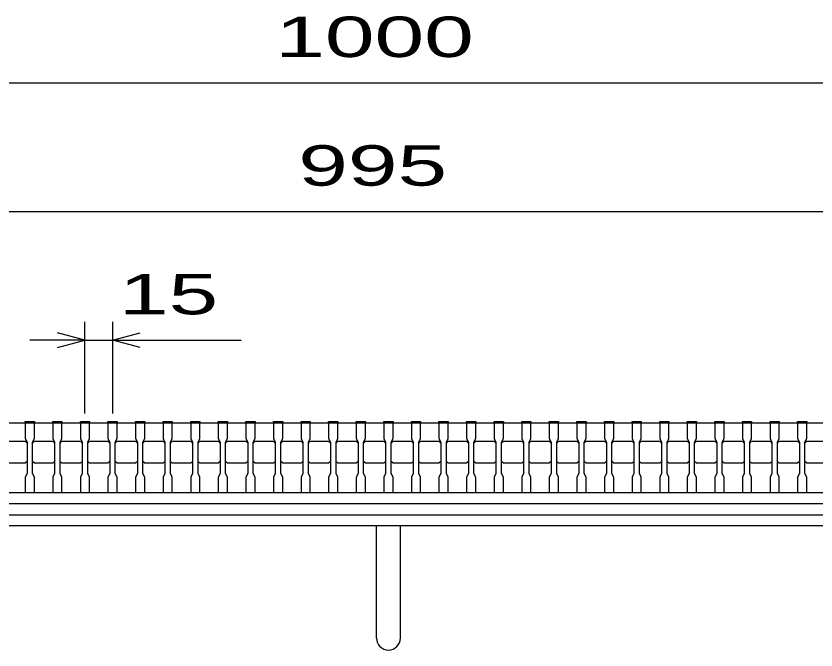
# Model space of a CAD drawing. Units: millimetres, scale not verified. Extents: x -1820 to 1731, y -1282 to 1054.
# Drawn here: x -1053 to -618, y -646.1 to -301.2 of the extents above; entities that cross this region are included whole.
import ezdxf
from ezdxf.enums import TextEntityAlignment as Align

# ---------------------------------------------------------------- set-up
doc = ezdxf.new("R2010")
doc.units = ezdxf.units.MM
doc.header["$LTSCALE"] = 10
for name, color, linetype, lineweight in [('16', 3, 'Continuous', 25), ('19', 6, 'Continuous', 25), ('22', 4, 'Continuous', 25)]:
    doc.layers.add(name, color=color, linetype=linetype, lineweight=lineweight)
doc.styles.add('ベクトル', font='')
doc.styles.get('ベクトル').set_extended_font_data('ベクトル')

msp = doc.modelspace()

# ---------------------------------------------------------------- linework, layer by layer
at = {"layer": '16'}
for p, q in [((-1048, -522.5), (-1048, -521.8)), ((-1048, -521.8), (-1043, -521.8)), ((-1043, -521.8), (-1043, -522.5)), ((-1033, -522.5), (-1033, -521.8)), ((-1033, -521.8), (-1028, -521.8)), ((-1028, -521.8), (-1028, -522.5)), ((-1018, -522.5), (-1018, -521.8)), ((-1018, -521.8), (-1013, -521.8)), ((-1013, -521.8), (-1013, -522.5)), ((-1003, -522.5), (-1003, -521.8)), ((-1003, -521.8), (-998, -521.8)), ((-998, -521.8), (-998, -522.5)), ((-988, -522.5), (-988, -521.8)), ((-988, -521.8), (-983, -521.8)), ((-983, -521.8), (-983, -522.5)), ((-973, -522.5), (-973, -521.8)), ((-973, -521.8), (-968, -521.8)), ((-968, -521.8), (-968, -522.5)), ((-958, -522.5), (-958, -521.8)), ((-958, -521.8), (-953, -521.8)), ((-953, -521.8), (-953, -522.5)), ((-943, -522.5), (-943, -521.8)), ((-943, -521.8), (-938, -521.8)), ((-938, -521.8), (-938, -522.5)), ((-928, -522.5), (-928, -521.8)), ((-928, -521.8), (-923, -521.8)), ((-923, -521.8), (-923, -522.5)), ((-913, -522.5), (-913, -521.8)), ((-913, -521.8), (-908, -521.8)), ((-908, -521.8), (-908, -522.5)), ((-898, -522.5), (-898, -521.8)), ((-898, -521.8), (-893, -521.8)), ((-893, -521.8), (-893, -522.5)), ((-883, -522.5), (-883, -521.8)), ((-883, -521.8), (-878, -521.8)), ((-878, -521.8), (-878, -522.5)), ((-868, -522.5), (-868, -521.8)), ((-868, -521.8), (-863, -521.8)), ((-863, -521.8), (-863, -522.5)), ((-853, -522.5), (-853, -521.8)), ((-853, -521.8), (-848, -521.8)), ((-848, -521.8), (-848, -522.5)), ((-838, -522.5), (-838, -521.8)), ((-838, -521.8), (-833, -521.8)), ((-833, -521.8), (-833, -522.5)), ((-823, -522.5), (-823, -521.8)), ((-823, -521.8), (-818, -521.8)), ((-818, -521.8), (-818, -522.5)), ((-808, -522.5), (-808, -521.8)), ((-808, -521.8), (-803, -521.8)), ((-803, -521.8), (-803, -522.5)), ((-793, -522.5), (-793, -521.8)), ((-793, -521.8), (-788, -521.8)), ((-788, -521.8), (-788, -522.5)), ((-778, -522.5), (-778, -521.8)), ((-778, -521.8), (-773, -521.8)), ((-773, -521.8), (-773, -522.5)), ((-763, -522.5), (-763, -521.8)), ((-763, -521.8), (-758, -521.8)), ((-758, -521.8), (-758, -522.5)), ((-748, -522.5), (-748, -521.8)), ((-748, -521.8), (-743, -521.8)), ((-743, -521.8), (-743, -522.5)), ((-733, -522.5), (-733, -521.8)), ((-733, -521.8), (-728, -521.8)), ((-728, -521.8), (-728, -522.5)), ((-718, -522.5), (-718, -521.8)), ((-718, -521.8), (-713, -521.8)), ((-713, -521.8), (-713, -522.5)), ((-703, -522.5), (-703, -521.8)), ((-703, -521.8), (-698, -521.8)), ((-698, -521.8), (-698, -522.5)), ((-688, -522.5), (-688, -521.8)), ((-688, -521.8), (-683, -521.8)), ((-683, -521.8), (-683, -522.5)), ((-673, -522.5), (-673, -521.8)), ((-673, -521.8), (-668, -521.8)), ((-668, -521.8), (-668, -522.5)), ((-658, -522.5), (-658, -521.8)), ((-658, -521.8), (-653, -521.8)), ((-653, -521.8), (-653, -522.5)), ((-643, -522.5), (-643, -521.8)), ((-643, -521.8), (-638, -521.8)), ((-638, -521.8), (-638, -522.5)), ((-628, -522.5), (-628, -521.8)), ((-628, -521.8), (-623, -521.8)), ((-623, -521.8), (-623, -522.5)), ((-1348, -522.5), (-353, -522.5)), ((-1048, -522.5), (-1048, -531)), ((-1043, -522.5), (-1048, -522.5)), ((-1043, -531), (-1043, -522.5)), ((-1033, -522.5), (-1033, -531)), ((-1028, -522.5), (-1033, -522.5)), ((-1028, -531), (-1028, -522.5)), ((-1018, -522.5), (-1018, -531)), ((-1013, -522.5), (-1018, -522.5)), ((-1013, -531), (-1013, -522.5)), ((-1003, -522.5), (-1003, -531)), ((-998, -522.5), (-1003, -522.5)), ((-998, -531), (-998, -522.5)), ((-988, -522.5), (-988, -531)), ((-983, -522.5), (-988, -522.5)), ((-983, -531), (-983, -522.5)), ((-973, -522.5), (-973, -531)), ((-968, -522.5), (-973, -522.5)), ((-968, -531), (-968, -522.5)), ((-958, -522.5), (-958, -531)), ((-953, -522.5), (-958, -522.5)), ((-953, -531), (-953, -522.5)), ((-943, -522.5), (-943, -531)), ((-938, -522.5), (-943, -522.5)), ((-938, -531), (-938, -522.5)), ((-928, -522.5), (-928, -531)), ((-923, -522.5), (-928, -522.5)), ((-923, -531), (-923, -522.5)), ((-913, -522.5), (-913, -531)), ((-908, -522.5), (-913, -522.5)), ((-908, -531), (-908, -522.5)), ((-898, -522.5), (-898, -531)), ((-893, -522.5), (-898, -522.5)), ((-893, -531), (-893, -522.5)), ((-883, -522.5), (-883, -531)), ((-878, -522.5), (-883, -522.5)), ((-878, -531), (-878, -522.5)), ((-868, -522.5), (-868, -531)), ((-863, -522.5), (-868, -522.5)), ((-863, -531), (-863, -522.5)), ((-853, -522.5), (-853, -531)), ((-848, -522.5), (-853, -522.5)), ((-848, -531), (-848, -522.5)), ((-838, -522.5), (-838, -531)), ((-833, -522.5), (-838, -522.5)), ((-833, -531), (-833, -522.5)), ((-823, -522.5), (-823, -531)), ((-818, -522.5), (-823, -522.5)), ((-818, -531), (-818, -522.5)), ((-808, -522.5), (-808, -531)), ((-803, -522.5), (-808, -522.5)), ((-803, -531), (-803, -522.5)), ((-793, -522.5), (-793, -531)), ((-788, -522.5), (-793, -522.5)), ((-788, -531), (-788, -522.5)), ((-778, -522.5), (-778, -531)), ((-773, -522.5), (-778, -522.5)), ((-773, -531), (-773, -522.5)), ((-763, -522.5), (-763, -531)), ((-758, -522.5), (-763, -522.5)), ((-758, -531), (-758, -522.5)), ((-748, -522.5), (-748, -531)), ((-743, -522.5), (-748, -522.5)), ((-743, -531), (-743, -522.5)), ((-733, -522.5), (-733, -531)), ((-728, -522.5), (-733, -522.5)), ((-728, -531), (-728, -522.5)), ((-718, -522.5), (-718, -531)), ((-713, -522.5), (-718, -522.5)), ((-713, -531), (-713, -522.5)), ((-703, -522.5), (-703, -531)), ((-698, -522.5), (-703, -522.5)), ((-698, -531), (-698, -522.5)), ((-688, -522.5), (-688, -531)), ((-683, -522.5), (-688, -522.5)), ((-683, -531), (-683, -522.5)), ((-673, -522.5), (-673, -531)), ((-668, -522.5), (-673, -522.5)), ((-668, -531), (-668, -522.5)), ((-658, -522.5), (-658, -531)), ((-653, -522.5), (-658, -522.5)), ((-653, -531), (-653, -522.5)), ((-643, -522.5), (-643, -531)), ((-638, -522.5), (-643, -522.5)), ((-638, -531), (-638, -522.5)), ((-628, -522.5), (-628, -531)), ((-623, -522.5), (-628, -522.5)), ((-623, -531), (-623, -522.5)), ((-1058, -532.5), (-1048, -532.5)), ((-1048, -531), (-1047, -533)), ((-1048, -532.5), (-1047, -533.5)), ((-1047, -533), (-1047, -550)), ((-1044, -533), (-1043, -531)), ((-1044, -533.5), (-1043, -532.5)), ((-1044, -550), (-1044, -533)), ((-1043, -532.5), (-1033, -532.5)), ((-1033, -531), (-1032, -533)), ((-1033, -532.5), (-1032, -533.5)), ((-1032, -533), (-1032, -550)), ((-1029, -533), (-1028, -531)), ((-1029, -533.5), (-1028, -532.5)), ((-1029, -550), (-1029, -533)), ((-1028, -532.5), (-1018, -532.5)), ((-1018, -531), (-1017, -533)), ((-1018, -532.5), (-1017, -533.5)), ((-1017, -533), (-1017, -550)), ((-1014, -533), (-1013, -531)), ((-1014, -533.5), (-1013, -532.5)), ((-1014, -550), (-1014, -533)), ((-1013, -532.5), (-1003, -532.5)), ((-1003, -531), (-1002, -533)), ((-1003, -532.5), (-1002, -533.5)), ((-1002, -533), (-1002, -550)), ((-999, -533), (-998, -531)), ((-999, -533.5), (-998, -532.5)), ((-999, -550), (-999, -533)), ((-998, -532.5), (-988, -532.5)), ((-988, -531), (-987, -533)), ((-988, -532.5), (-987, -533.5)), ((-987, -533), (-987, -550)), ((-984, -533), (-983, -531)), ((-984, -533.5), (-983, -532.5)), ((-984, -550), (-984, -533)), ((-983, -532.5), (-973, -532.5)), ((-973, -531), (-972, -533)), ((-973, -532.5), (-972, -533.5)), ((-972, -533), (-972, -550)), ((-969, -533), (-968, -531)), ((-969, -533.5), (-968, -532.5)), ((-969, -550), (-969, -533)), ((-968, -532.5), (-958, -532.5)), ((-958, -531), (-957, -533)), ((-958, -532.5), (-957, -533.5)), ((-957, -533), (-957, -550)), ((-954, -533), (-953, -531)), ((-954, -533.5), (-953, -532.5)), ((-954, -550), (-954, -533)), ((-953, -532.5), (-943, -532.5)), ((-943, -531), (-942, -533)), ((-943, -532.5), (-942, -533.5)), ((-942, -533), (-942, -550)), ((-939, -533), (-938, -531)), ((-939, -533.5), (-938, -532.5)), ((-939, -550), (-939, -533)), ((-938, -532.5), (-928, -532.5)), ((-928, -531), (-927, -533)), ((-928, -532.5), (-927, -533.5)), ((-927, -533), (-927, -550)), ((-924, -533), (-923, -531)), ((-924, -533.5), (-923, -532.5)), ((-924, -550), (-924, -533)), ((-923, -532.5), (-913, -532.5)), ((-913, -531), (-912, -533)), ((-913, -532.5), (-912, -533.5)), ((-912, -533), (-912, -550)), ((-909, -533), (-908, -531)), ((-909, -533.5), (-908, -532.5)), ((-909, -550), (-909, -533)), ((-908, -532.5), (-898, -532.5)), ((-898, -531), (-897, -533)), ((-898, -532.5), (-897, -533.5)), ((-897, -533), (-897, -550)), ((-894, -533), (-893, -531)), ((-894, -533.5), (-893, -532.5)), ((-894, -550), (-894, -533)), ((-893, -532.5), (-883, -532.5)), ((-883, -531), (-882, -533)), ((-883, -532.5), (-882, -533.5)), ((-882, -533), (-882, -550)), ((-879, -533), (-878, -531)), ((-879, -533.5), (-878, -532.5)), ((-879, -550), (-879, -533)), ((-878, -532.5), (-868, -532.5)), ((-868, -531), (-867, -533)), ((-868, -532.5), (-867, -533.5)), ((-867, -533), (-867, -550)), ((-864, -533), (-863, -531)), ((-864, -533.5), (-863, -532.5)), ((-864, -550), (-864, -533)), ((-863, -532.5), (-853, -532.5)), ((-853, -531), (-852, -533)), ((-853, -532.5), (-852, -533.5)), ((-852, -533), (-852, -550)), ((-849, -533), (-848, -531)), ((-849, -533.5), (-848, -532.5)), ((-849, -550), (-849, -533)), ((-848, -532.5), (-838, -532.5)), ((-838, -531), (-837, -533)), ((-838, -532.5), (-837, -533.5)), ((-837, -533), (-837, -550)), ((-834, -533), (-833, -531)), ((-834, -533.5), (-833, -532.5)), ((-834, -550), (-834, -533)), ((-833, -532.5), (-823, -532.5)), ((-823, -531), (-822, -533)), ((-823, -532.5), (-822, -533.5)), ((-822, -533), (-822, -550)), ((-819, -533), (-818, -531)), ((-819, -533.5), (-818, -532.5)), ((-819, -550), (-819, -533)), ((-818, -532.5), (-808, -532.5)), ((-808, -531), (-807, -533)), ((-808, -532.5), (-807, -533.5)), ((-807, -533), (-807, -550)), ((-804, -533), (-803, -531)), ((-804, -533.5), (-803, -532.5)), ((-804, -550), (-804, -533)), ((-803, -532.5), (-793, -532.5)), ((-793, -531), (-792, -533)), ((-793, -532.5), (-792, -533.5)), ((-792, -533), (-792, -550)), ((-789, -533), (-788, -531)), ((-789, -533.5), (-788, -532.5)), ((-789, -550), (-789, -533)), ((-788, -532.5), (-778, -532.5)), ((-778, -531), (-777, -533)), ((-778, -532.5), (-777, -533.5)), ((-777, -533), (-777, -550)), ((-774, -533), (-773, -531)), ((-774, -533.5), (-773, -532.5)), ((-774, -550), (-774, -533)), ((-773, -532.5), (-763, -532.5)), ((-763, -531), (-762, -533)), ((-763, -532.5), (-762, -533.5)), ((-762, -533), (-762, -550)), ((-759, -533), (-758, -531)), ((-759, -533.5), (-758, -532.5)), ((-759, -550), (-759, -533)), ((-758, -532.5), (-748, -532.5)), ((-748, -531), (-747, -533)), ((-748, -532.5), (-747, -533.5)), ((-747, -533), (-747, -550)), ((-744, -533), (-743, -531)), ((-744, -533.5), (-743, -532.5)), ((-744, -550), (-744, -533)), ((-743, -532.5), (-733, -532.5)), ((-733, -531), (-732, -533)), ((-733, -532.5), (-732, -533.5)), ((-732, -533), (-732, -550)), ((-729, -533), (-728, -531)), ((-729, -533.5), (-728, -532.5)), ((-729, -550), (-729, -533)), ((-728, -532.5), (-718, -532.5)), ((-718, -531), (-717, -533)), ((-718, -532.5), (-717, -533.5)), ((-717, -533), (-717, -550)), ((-714, -533), (-713, -531)), ((-714, -533.5), (-713, -532.5)), ((-714, -550), (-714, -533)), ((-713, -532.5), (-703, -532.5)), ((-703, -531), (-702, -533)), ((-703, -532.5), (-702, -533.5)), ((-702, -533), (-702, -550)), ((-699, -533), (-698, -531)), ((-699, -533.5), (-698, -532.5)), ((-699, -550), (-699, -533)), ((-698, -532.5), (-688, -532.5)), ((-688, -531), (-687, -533)), ((-688, -532.5), (-687, -533.5)), ((-687, -533), (-687, -550)), ((-684, -533), (-683, -531)), ((-684, -533.5), (-683, -532.5)), ((-684, -550), (-684, -533)), ((-683, -532.5), (-673, -532.5)), ((-673, -531), (-672, -533)), ((-673, -532.5), (-672, -533.5)), ((-672, -533), (-672, -550)), ((-669, -533), (-668, -531)), ((-669, -533.5), (-668, -532.5)), ((-669, -550), (-669, -533)), ((-668, -532.5), (-658, -532.5)), ((-658, -531), (-657, -533)), ((-658, -532.5), (-657, -533.5)), ((-657, -533), (-657, -550)), ((-654, -533), (-653, -531)), ((-654, -533.5), (-653, -532.5)), ((-654, -550), (-654, -533)), ((-653, -532.5), (-643, -532.5)), ((-643, -531), (-642, -533)), ((-643, -532.5), (-642, -533.5)), ((-642, -533), (-642, -550)), ((-639, -533), (-638, -531)), ((-639, -533.5), (-638, -532.5)), ((-639, -550), (-639, -533)), ((-638, -532.5), (-628, -532.5)), ((-628, -531), (-627, -533)), ((-628, -532.5), (-627, -533.5)), ((-627, -533), (-627, -550)), ((-624, -533), (-623, -531)), ((-624, -533.5), (-623, -532.5)), ((-624, -550), (-624, -533)), ((-623, -532.5), (-613, -532.5)), ((-1047, -543.5), (-1048, -544.5)), ((-1043, -544.5), (-1044, -543.5)), ((-1032, -543.5), (-1033, -544.5)), ((-1028, -544.5), (-1029, -543.5)), ((-1017, -543.5), (-1018, -544.5)), ((-1013, -544.5), (-1014, -543.5)), ((-1002, -543.5), (-1003, -544.5)), ((-998, -544.5), (-999, -543.5)), ((-987, -543.5), (-988, -544.5)), ((-983, -544.5), (-984, -543.5)), ((-972, -543.5), (-973, -544.5)), ((-968, -544.5), (-969, -543.5)), ((-957, -543.5), (-958, -544.5)), ((-953, -544.5), (-954, -543.5)), ((-942, -543.5), (-943, -544.5)), ((-938, -544.5), (-939, -543.5)), ((-927, -543.5), (-928, -544.5)), ((-923, -544.5), (-924, -543.5)), ((-912, -543.5), (-913, -544.5)), ((-908, -544.5), (-909, -543.5)), ((-897, -543.5), (-898, -544.5)), ((-893, -544.5), (-894, -543.5)), ((-882, -543.5), (-883, -544.5)), ((-878, -544.5), (-879, -543.5)), ((-867, -543.5), (-868, -544.5)), ((-863, -544.5), (-864, -543.5)), ((-852, -543.5), (-853, -544.5)), ((-848, -544.5), (-849, -543.5)), ((-837, -543.5), (-838, -544.5)), ((-833, -544.5), (-834, -543.5)), ((-822, -543.5), (-823, -544.5)), ((-818, -544.5), (-819, -543.5)), ((-807, -543.5), (-808, -544.5)), ((-803, -544.5), (-804, -543.5)), ((-792, -543.5), (-793, -544.5)), ((-788, -544.5), (-789, -543.5)), ((-777, -543.5), (-778, -544.5)), ((-773, -544.5), (-774, -543.5)), ((-762, -543.5), (-763, -544.5)), ((-758, -544.5), (-759, -543.5)), ((-747, -543.5), (-748, -544.5)), ((-743, -544.5), (-744, -543.5)), ((-732, -543.5), (-733, -544.5)), ((-728, -544.5), (-729, -543.5)), ((-717, -543.5), (-718, -544.5)), ((-713, -544.5), (-714, -543.5)), ((-702, -543.5), (-703, -544.5)), ((-698, -544.5), (-699, -543.5)), ((-687, -543.5), (-688, -544.5)), ((-683, -544.5), (-684, -543.5)), ((-672, -543.5), (-673, -544.5)), ((-668, -544.5), (-669, -543.5)), ((-657, -543.5), (-658, -544.5)), ((-653, -544.5), (-654, -543.5)), ((-642, -543.5), (-643, -544.5)), ((-638, -544.5), (-639, -543.5)), ((-627, -543.5), (-628, -544.5)), ((-623, -544.5), (-624, -543.5)), ((-1048, -544.5), (-1058, -544.5)), ((-1033, -544.5), (-1043, -544.5)), ((-1018, -544.5), (-1028, -544.5)), ((-1003, -544.5), (-1013, -544.5)), ((-988, -544.5), (-998, -544.5)), ((-973, -544.5), (-983, -544.5)), ((-958, -544.5), (-968, -544.5)), ((-943, -544.5), (-953, -544.5)), ((-928, -544.5), (-938, -544.5)), ((-913, -544.5), (-923, -544.5)), ((-898, -544.5), (-908, -544.5)), ((-883, -544.5), (-893, -544.5)), ((-868, -544.5), (-878, -544.5)), ((-853, -544.5), (-863, -544.5)), ((-838, -544.5), (-848, -544.5)), ((-823, -544.5), (-833, -544.5)), ((-808, -544.5), (-818, -544.5)), ((-793, -544.5), (-803, -544.5)), ((-778, -544.5), (-788, -544.5)), ((-763, -544.5), (-773, -544.5)), ((-748, -544.5), (-758, -544.5)), ((-733, -544.5), (-743, -544.5)), ((-718, -544.5), (-728, -544.5)), ((-703, -544.5), (-713, -544.5)), ((-688, -544.5), (-698, -544.5)), ((-673, -544.5), (-683, -544.5)), ((-658, -544.5), (-668, -544.5)), ((-643, -544.5), (-653, -544.5)), ((-628, -544.5), (-638, -544.5)), ((-613, -544.5), (-623, -544.5)), ((-1047, -550), (-1048, -552)), ((-1048, -552), (-1048, -560.5)), ((-1043, -552), (-1044, -550)), ((-1043, -560.5), (-1043, -552)), ((-1032, -550), (-1033, -552)), ((-1033, -552), (-1033, -560.5)), ((-1028, -552), (-1029, -550)), ((-1028, -560.5), (-1028, -552)), ((-1017, -550), (-1018, -552)), ((-1018, -552), (-1018, -560.5)), ((-1013, -552), (-1014, -550)), ((-1013, -560.5), (-1013, -552)), ((-1002, -550), (-1003, -552)), ((-1003, -552), (-1003, -560.5)), ((-998, -552), (-999, -550)), ((-998, -560.5), (-998, -552)), ((-987, -550), (-988, -552)), ((-988, -552), (-988, -560.5)), ((-983, -552), (-984, -550)), ((-983, -560.5), (-983, -552)), ((-972, -550), (-973, -552)), ((-973, -552), (-973, -560.5)), ((-968, -552), (-969, -550)), ((-968, -560.5), (-968, -552)), ((-957, -550), (-958, -552)), ((-958, -552), (-958, -560.5)), ((-953, -552), (-954, -550)), ((-953, -560.5), (-953, -552)), ((-942, -550), (-943, -552)), ((-943, -552), (-943, -560.5)), ((-938, -552), (-939, -550)), ((-938, -560.5), (-938, -552)), ((-927, -550), (-928, -552)), ((-928, -552), (-928, -560.5)), ((-923, -552), (-924, -550)), ((-923, -560.5), (-923, -552)), ((-912, -550), (-913, -552)), ((-913, -552), (-913, -560.5)), ((-908, -552), (-909, -550)), ((-908, -560.5), (-908, -552)), ((-897, -550), (-898, -552)), ((-898, -552), (-898, -560.5)), ((-893, -552), (-894, -550)), ((-893, -560.5), (-893, -552)), ((-882, -550), (-883, -552)), ((-883, -552), (-883, -560.5)), ((-878, -552), (-879, -550)), ((-878, -560.5), (-878, -552)), ((-867, -550), (-868, -552)), ((-868, -552), (-868, -560.5)), ((-863, -552), (-864, -550)), ((-863, -560.5), (-863, -552)), ((-852, -550), (-853, -552)), ((-853, -552), (-853, -560.5)), ((-848, -552), (-849, -550)), ((-848, -560.5), (-848, -552)), ((-837, -550), (-838, -552)), ((-838, -552), (-838, -560.5)), ((-833, -552), (-834, -550)), ((-833, -560.5), (-833, -552)), ((-822, -550), (-823, -552)), ((-823, -552), (-823, -560.5)), ((-818, -552), (-819, -550)), ((-818, -560.5), (-818, -552)), ((-807, -550), (-808, -552)), ((-808, -552), (-808, -560.5)), ((-803, -552), (-804, -550)), ((-803, -560.5), (-803, -552)), ((-792, -550), (-793, -552)), ((-793, -552), (-793, -560.5)), ((-788, -552), (-789, -550)), ((-788, -560.5), (-788, -552)), ((-777, -550), (-778, -552)), ((-778, -552), (-778, -560.5)), ((-773, -552), (-774, -550)), ((-773, -560.5), (-773, -552)), ((-762, -550), (-763, -552)), ((-763, -552), (-763, -560.5)), ((-758, -552), (-759, -550)), ((-758, -560.5), (-758, -552)), ((-747, -550), (-748, -552)), ((-748, -552), (-748, -560.5)), ((-743, -552), (-744, -550)), ((-743, -560.5), (-743, -552)), ((-732, -550), (-733, -552)), ((-733, -552), (-733, -560.5)), ((-728, -552), (-729, -550)), ((-728, -560.5), (-728, -552)), ((-717, -550), (-718, -552)), ((-718, -552), (-718, -560.5)), ((-713, -552), (-714, -550)), ((-713, -560.5), (-713, -552)), ((-702, -550), (-703, -552)), ((-703, -552), (-703, -560.5)), ((-698, -552), (-699, -550)), ((-698, -560.5), (-698, -552)), ((-687, -550), (-688, -552)), ((-688, -552), (-688, -560.5)), ((-683, -552), (-684, -550)), ((-683, -560.5), (-683, -552)), ((-672, -550), (-673, -552)), ((-673, -552), (-673, -560.5)), ((-668, -552), (-669, -550)), ((-668, -560.5), (-668, -552)), ((-657, -550), (-658, -552)), ((-658, -552), (-658, -560.5)), ((-653, -552), (-654, -550)), ((-653, -560.5), (-653, -552)), ((-642, -550), (-643, -552)), ((-643, -552), (-643, -560.5)), ((-638, -552), (-639, -550)), ((-638, -560.5), (-638, -552)), ((-627, -550), (-628, -552)), ((-628, -552), (-628, -560.5)), ((-623, -552), (-624, -550)), ((-623, -560.5), (-623, -552)), ((-1348, -560.5), (-353, -560.5)), ((-1348, -560.5), (-353, -560.5)), ((-1048, -560.5), (-1043, -560.5)), ((-1033, -560.5), (-1028, -560.5)), ((-1018, -560.5), (-1013, -560.5)), ((-1003, -560.5), (-998, -560.5)), ((-988, -560.5), (-983, -560.5)), ((-973, -560.5), (-968, -560.5)), ((-958, -560.5), (-953, -560.5)), ((-943, -560.5), (-938, -560.5)), ((-928, -560.5), (-923, -560.5)), ((-913, -560.5), (-908, -560.5)), ((-898, -560.5), (-893, -560.5)), ((-883, -560.5), (-878, -560.5)), ((-868, -560.5), (-863, -560.5)), ((-853, -560.5), (-848, -560.5)), ((-838, -560.5), (-833, -560.5)), ((-823, -560.5), (-818, -560.5)), ((-808, -560.5), (-803, -560.5)), ((-793, -560.5), (-788, -560.5)), ((-778, -560.5), (-773, -560.5)), ((-763, -560.5), (-758, -560.5)), ((-748, -560.5), (-743, -560.5)), ((-733, -560.5), (-728, -560.5)), ((-718, -560.5), (-713, -560.5)), ((-703, -560.5), (-698, -560.5)), ((-688, -560.5), (-683, -560.5)), ((-673, -560.5), (-668, -560.5)), ((-658, -560.5), (-653, -560.5)), ((-643, -560.5), (-638, -560.5)), ((-628, -560.5), (-623, -560.5)), ((-353, -566.5), (-1348, -566.5)), ((-1348, -572.5), (-353, -572.5))]:
    msp.add_line(p, q, dxfattribs=at)
at = {"layer": '19'}
for p, q in [((-1350.5, -572.5), (-350.5, -572.5)), ((-350.5, -578.5), (-1350.5, -578.5)), ((-857, -639.61), (-857, -578.5)), ((-844, -639.61), (-844, -578.5))]:
    msp.add_line(p, q, dxfattribs=at)
msp.add_arc((-850.5, -639.61), 6.5, 180, 0, dxfattribs=at)
at = {"layer": '22'}
for p, q in [((-1350.5, -337.5), (-350.5, -337.5)), ((-1348, -407.5), (-353, -407.5)), ((-1015.5, -517.5), (-1015.5, -467.5)), ((-1000.5, -467.5), (-1000.5, -517.5)), ((-1015.5, -477.5), (-1030.5, -473.5)), ((-1000.5, -477.5), (-985.5, -473.5)), ((-1015.5, -477.5), (-1045.5, -477.5)), ((-1030.5, -481.5), (-1015.5, -477.5)), ((-1015.5, -477.5), (-1000.5, -477.5)), ((-985.5, -481.5), (-1000.5, -477.5)), ((-1000.5, -477.5), (-930.5, -477.5))]:
    msp.add_line(p, q, dxfattribs=at)

# ---------------------------------------------------------------- texts
at = {"layer": '22', "color": 2, "style": 'ベクトル', "width": 1.65}
for s, p in [(' 1000 ', (-925.5, -312.5)), (' 995 ', (-913, -382.5)), (' 15 ', (-1010.5, -452.5))]:
    msp.add_text(s, height=21.99, dxfattribs=at).set_placement(p, align=Align.MIDDLE_LEFT)

doc.saveas('drawing.dxf')
